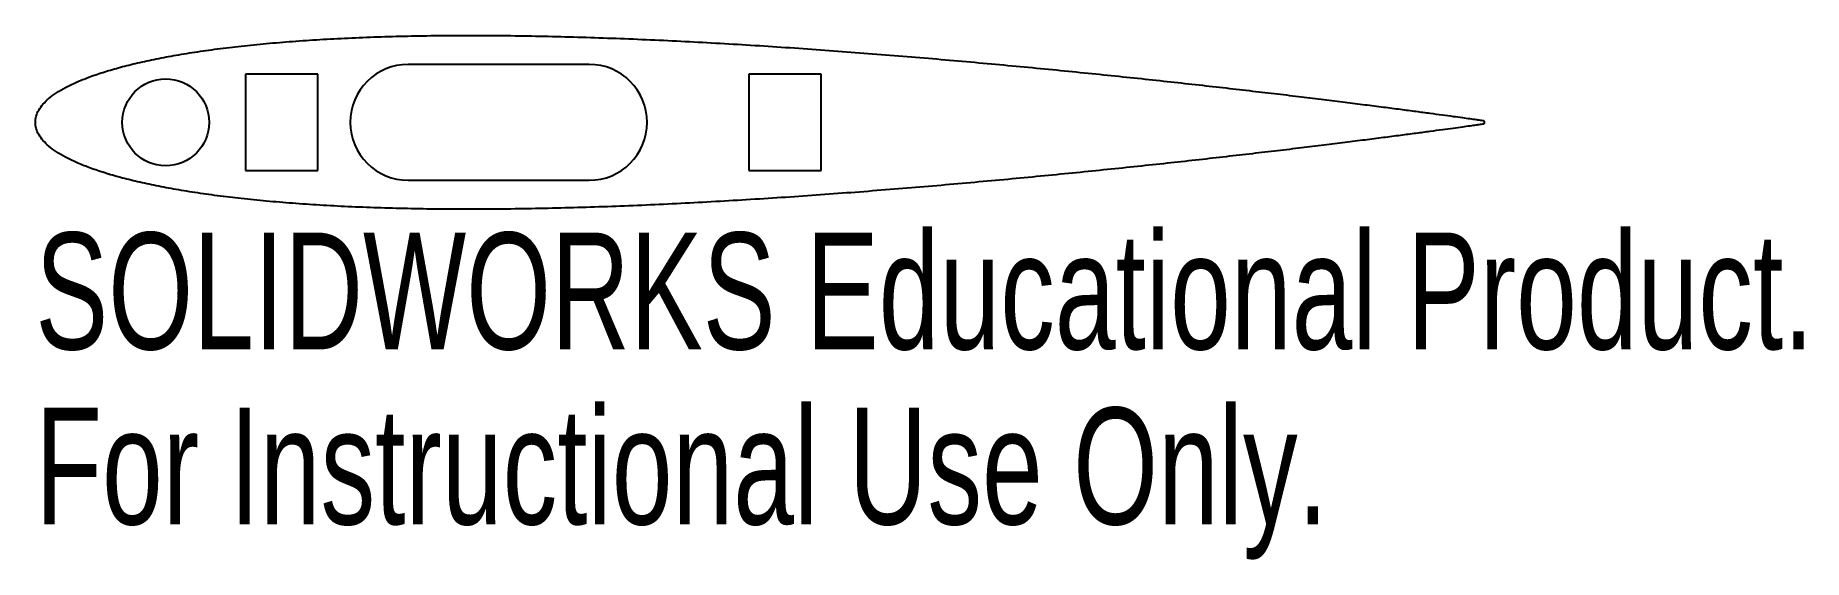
# Model space of a CAD drawing. Header units: millimetres. Extents: x 40 to 113.3, y -18.1 to 3.6.
import ezdxf

# ---------------------------------------------------------------- set-up
doc = ezdxf.new("R2010")
doc.units = ezdxf.units.MM
doc.styles.add('SLDTEXTSTYLE0', font='TXT', dxfattribs={"width": 0.7})

msp = doc.modelspace()

# ---------------------------------------------------------------- linework, layer by layer
at = {"color": 7, "linetype": 'Continuous', "lineweight": 25}
for p, q in [((62.972, 2.4), (55.472, 2.4)), ((48.722, 1.999), (48.722, -2.001)), ((51.722, 1.999), (48.722, 1.999)), ((51.722, -2.001), (51.722, 1.999)), ((69.584, 1.999), (69.584, -2.001)), ((72.584, 1.999), (69.584, 1.999)), ((72.584, -2.001), (72.584, 1.999)), ((48.722, -2.001), (51.722, -2.001)), ((69.584, -2.001), (72.584, -2.001)), ((55.472, -2.4), (62.972, -2.4))]:
    msp.add_line(p, q, dxfattribs=at)
msp.add_circle((45.422, 0), 1.8, dxfattribs=at)
for centre, start, end in [((55.472, 0), 90, 270), ((62.972, 0), 270, 90)]:
    msp.add_arc(centre, 2.4, start, end, dxfattribs=at)
msp.add_open_spline([(40.022, 0), (40.022, -0.086), (40.047, -0.263), (40.157, -0.52), (40.339, -0.767), (40.588, -1.005), (40.904, -1.235), (41.288, -1.459), (41.738, -1.674), (42.253, -1.881), (42.832, -2.079), (43.475, -2.268), (44.18, -2.446), (44.945, -2.614), (45.768, -2.77), (46.648, -2.913), (47.583, -3.045), (48.569, -3.162), (49.606, -3.267), (50.691, -3.357), (51.821, -3.433), (52.993, -3.496), (54.205, -3.543), (55.453, -3.577), (56.736, -3.597), (58.05, -3.603), (59.392, -3.596), (60.759, -3.576), (62.147, -3.544), (63.553, -3.5), (64.975, -3.446), (66.409, -3.381), (67.851, -3.306), (69.298, -3.222), (70.746, -3.131), (72.193, -3.032), (73.635, -2.927), (75.069, -2.816), (76.491, -2.7), (77.897, -2.58), (79.285, -2.456), (80.652, -2.33), (81.994, -2.202), (83.307, -2.072), (84.59, -1.942), (85.839, -1.811), (87.051, -1.681), (88.223, -1.552), (89.352, -1.425), (90.437, -1.3), (91.473, -1.179), (92.46, -1.061), (93.394, -0.947), (94.274, -0.838), (95.096, -0.734), (95.861, -0.636), (96.565, -0.544), (97.207, -0.46), (97.785, -0.382), (98.299, -0.313), (98.747, -0.252), (99.127, -0.2), (99.44, -0.157), (99.683, -0.122), (99.86, -0.101), (99.961, -0.079), (100.065, -0.081), (100.065, 0.081), (99.961, 0.079), (99.86, 0.101), (99.683, 0.122), (99.44, 0.157), (99.127, 0.2), (98.747, 0.252), (98.299, 0.313), (97.785, 0.382), (97.207, 0.46), (96.565, 0.544), (95.861, 0.636), (95.096, 0.734), (94.274, 0.838), (93.394, 0.947), (92.46, 1.061), (91.473, 1.179), (90.437, 1.3), (89.352, 1.425), (88.223, 1.552), (87.051, 1.681), (85.839, 1.811), (84.59, 1.942), (83.307, 2.072), (81.994, 2.202), (80.652, 2.33), (79.285, 2.456), (77.897, 2.58), (76.491, 2.7), (75.069, 2.816), (73.635, 2.927), (72.193, 3.032), (70.746, 3.131), (69.298, 3.222), (67.851, 3.306), (66.409, 3.381), (64.975, 3.446), (63.553, 3.5), (62.147, 3.544), (60.759, 3.576), (59.392, 3.596), (58.05, 3.603), (56.736, 3.597), (55.453, 3.577), (54.205, 3.543), (52.993, 3.496), (51.821, 3.433), (50.691, 3.357), (49.606, 3.267), (48.569, 3.162), (47.583, 3.045), (46.648, 2.913), (45.768, 2.77), (44.945, 2.614), (44.18, 2.446), (43.475, 2.268), (42.832, 2.079), (42.253, 1.881), (41.738, 1.674), (41.288, 1.459), (40.904, 1.235), (40.588, 1.005), (40.339, 0.767), (40.157, 0.52), (40.047, 0.263), (40.022, 0.086), (40.022, 0)], degree=3, knots=[0, 0, 0, 0, 0.002106, 0.004321, 0.006773, 0.009557, 0.012734, 0.016343, 0.020406, 0.024934, 0.029933, 0.035402, 0.041337, 0.047732, 0.054575, 0.061857, 0.069565, 0.077682, 0.086195, 0.095084, 0.104333, 0.113922, 0.123829, 0.134035, 0.144516, 0.155249, 0.16621, 0.177376, 0.18872, 0.200217, 0.21184, 0.223563, 0.235359, 0.2472, 0.259058, 0.270907, 0.282718, 0.294465, 0.306118, 0.317651, 0.329037, 0.340249, 0.35126, 0.362045, 0.372579, 0.382836, 0.392793, 0.402425, 0.411711, 0.420628, 0.429156, 0.437273, 0.444962, 0.452203, 0.458979, 0.465275, 0.471075, 0.476366, 0.481134, 0.485369, 0.48906, 0.492198, 0.494776, 0.496788, 0.498228, 0.499094, 0.499383, 0.500617, 0.500906, 0.501772, 0.503212, 0.505224, 0.507802, 0.51094, 0.514631, 0.518866, 0.523634, 0.528925, 0.534725, 0.541021, 0.547797, 0.555038, 0.562727, 0.570844, 0.579372, 0.588289, 0.597575, 0.607207, 0.617164, 0.627421, 0.637955, 0.64874, 0.659751, 0.670963, 0.682349, 0.693882, 0.705535, 0.717282, 0.729093, 0.740942, 0.7528, 0.764641, 0.776437, 0.78816, 0.799783, 0.81128, 0.822624, 0.83379, 0.844751, 0.855484, 0.865965, 0.876171, 0.886078, 0.895667, 0.904916, 0.913805, 0.922318, 0.930435, 0.938143, 0.945425, 0.952268, 0.958663, 0.964598, 0.970067, 0.975066, 0.979594, 0.983657, 0.987266, 0.990443, 0.993227, 0.995679, 0.997894, 1, 1, 1, 1], dxfattribs=at)

# ---------------------------------------------------------------- texts
at = {"color": 7, "linetype": 'Continuous', "char_height": 4.83362, "attachment_point": 1, "style": 'SLDTEXTSTYLE0'}
for s, insert in [('SOLIDWORKS Educational Product.', (40.022, -4.566)), ('For Instructional Use Only.', (40.022, -11.816))]:
    msp.add_mtext(s, dxfattribs=dict(at, insert=insert))

doc.saveas('drawing.dxf')
